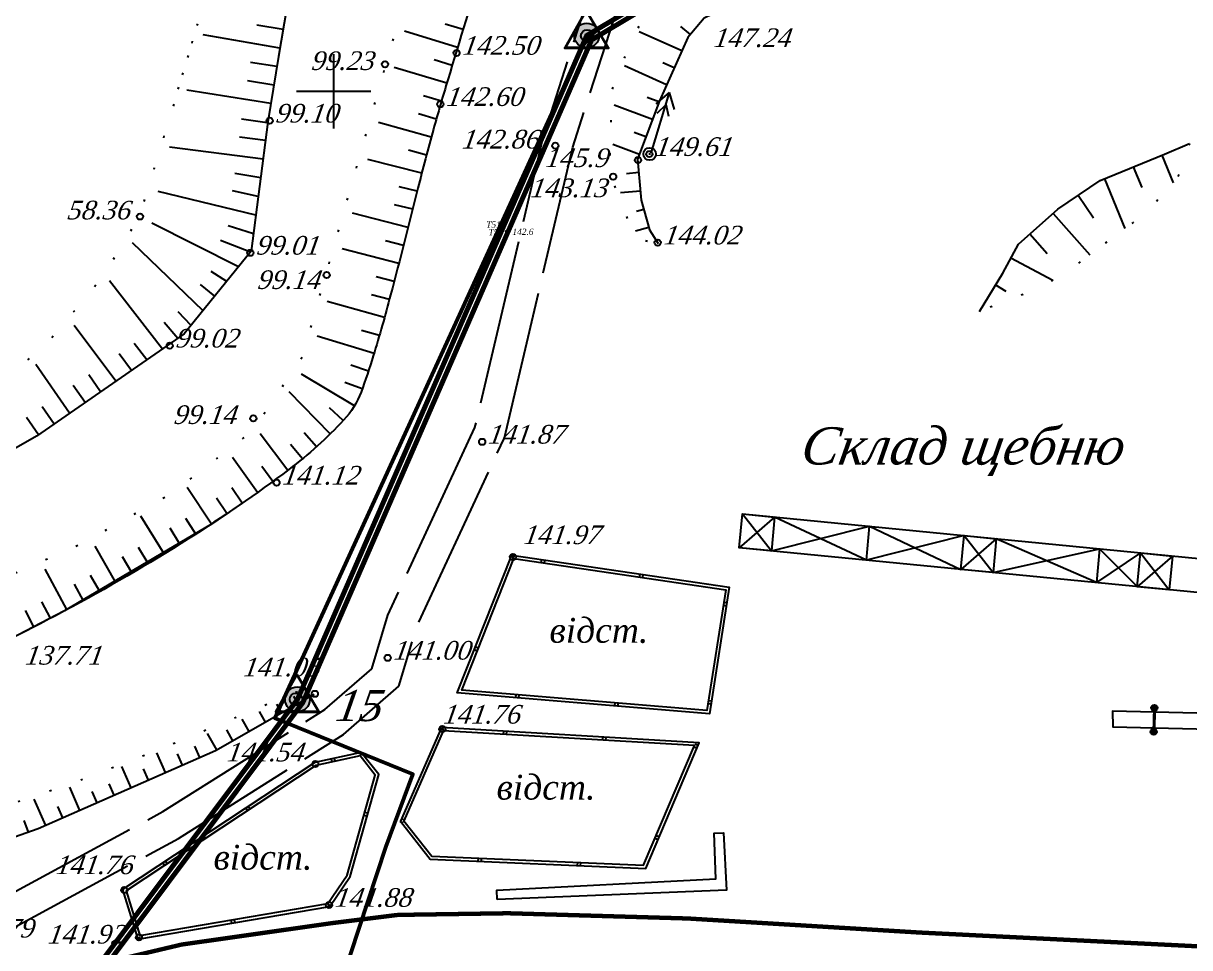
# Model space of a CAD drawing. Header units: millimetres. Extents: x 1400 to 7029, y -1119 to 1612.
# Drawn here: x 3235.7 to 3292, y 1251.5 to 1296.1 of the extents above; entities that cross this region are included whole.
import ezdxf
from ezdxf.enums import TextEntityAlignment as Align
from ezdxf.lldxf.tags import DXFTag

# ---------------------------------------------------------------- set-up
doc = ezdxf.new("R2010")
doc.units = ezdxf.units.MM
doc.set_wipeout_variables(frame=1)
for name, pattern in [('ADOT1', [1.6, 0.1, -1.5]), ('AHIDDEN5', [9, 8, -1]), ('KONTUR', [1.5, 0, -1.5])]:
    doc.linetypes.add(name, pattern=pattern)
for name, color, linetype in [('01_Горизонт_58', 7, 'Continuous'), ('01_Горизонт_72', 7, 'Continuous'), ('01_Горизонт_86', 7, 'Continuous'), ('01_Завод', 7, 'Continuous'), ('02_Горизонт_100', 7, 'Continuous'), ('02_Горизонт_112', 7, 'Continuous'), ('02_Горизонт_128', 7, 'Continuous'), ('0_Лицензия', 6, 'Continuous'), ('NOMERA', 7, 'Continuous'), ('авт_дор', 7, 'Continuous'), ('ВЫСОТЫ', 7, 'Continuous'), ('жел_дор', 7, 'Continuous'), ('кресты', 7, 'Continuous'), ('НАДЗЕМКА', 7, 'Continuous'), ('НОМЕРА', 7, 'Continuous'), ('ПИКЕТЫ', 7, 'Continuous'), ('РАСТИТ', 7, 'Continuous'), ('РЕЛЬЕФ', 7, 'Continuous'), ('СІТУАЦІЯ', 7, 'Continuous'), ('ТОЧКИ', 7, 'Continuous')]:
    doc.layers.add(name, color=color, linetype=linetype)
doc.styles.add('russ', font='timesi.ttf')
doc.styles.add('universw', font='timesi.ttf', dxfattribs={"oblique": 10})
tags = doc.linetypes.add('New Line1', pattern=[1.5, 1, -0.5]).pattern_tags.tags
tags[6:7] = [DXFTag(74, 4), DXFTag(75, 0), DXFTag(340, '0'), DXFTag(46, 1.0), DXFTag(50, 0.0), DXFTag(44, 0.0), DXFTag(45, 0.0)]
tags[4:5] = [DXFTag(74, 4), DXFTag(75, 0), DXFTag(340, '0'), DXFTag(46, 1.0), DXFTag(50, 0.0), DXFTag(44, 0.0), DXFTag(45, 0.0)]

# ---------------------------------------------------------------- blocks, each defined once
blk = doc.blocks.new('A$C29341465')
at = {"color": 0, "linetype": 'ByBlock', "lineweight": -2}
for p, q in [((0.5, 1.25), (0, 1.25)), ((1.24, 2), (1.24, 2.5)), ((1.24, 0.5), (1.24, 0)), ((2, 1.25), (2.5, 1.25))]:
    blk.add_line(p, q, dxfattribs=at)
blk.add_circle((1.24, 1.25), 0.75, dxfattribs=at)
blk = doc.blocks.new('point_s')
at = {"color": 0, "xscale": 0.2, "yscale": 0.2, "zscale": 0.2}
blk.add_blockref('A$C29341465', (-0.25, -0.25), dxfattribs=at)
at = {"layer": 'NOMERA', "color": 1, "style": 'russ'}
blk.add_attdef('NN', text='', height=1, dxfattribs=at).set_placement((-2.16, 0.35), align=Align.BOTTOM_CENTER)
at = {"layer": 'ВЫСОТЫ', "color": 1, "style": 'russ'}
blk.add_attdef('H_VER', (0.88, -0.52), '', height=1, dxfattribs=at)
at = {"layer": 'ВЫСОТЫ', "color": 0, "style": 'russ'}
blk.add_attdef('H_ZEM', (1.19, -1.98), '', height=1, dxfattribs=at)
at = {"layer": 'НОМЕРА', "color": 1, "linetype": 'Continuous', "style": 'russ'}
blk.add_attdef('NAZV', text='', height=1, dxfattribs=at).set_placement((-0.62, -0.07), align=Align.MIDDLE_RIGHT)
at = {"layer": 'ТОЧКИ', "style": 'russ'}
for tag, p in [('T_ST--T_OR', (-0.02, -4.67)), ('H_ST-I-Z', (-0.02, -7.21)), ('S-G_UG-V_UG-V', (0.02, -9.54))]:
    blk.add_attdef(tag, text='', height=1, dxfattribs=at).set_placement(p, align=Align.CENTER)
blk = doc.blocks.new('108')
at = {"color": 0, "linetype": 'Continuous', "lineweight": 0}
blk.add_wipeout([(0.506, -0.115), (0.515, -0.061), (0.519, -0.007), (0.517, 0.047), (0.509, 0.101), (0.496, 0.154), (0.477, 0.205), (0.453, 0.253), (0.424, 0.299), (0.39, 0.342), (0.352, 0.381), (0.31, 0.416), (0.265, 0.446), (0.217, 0.471), (0.166, 0.491), (0.114, 0.506), (0.06, 0.515), (0.006, 0.519), (-0.048, 0.517), (-0.102, 0.509), (-0.155, 0.496), (-0.206, 0.477), (-0.255, 0.453), (-0.301, 0.424), (-0.343, 0.39), (-0.382, 0.352), (-0.417, 0.31), (-0.447, 0.265), (-0.472, 0.217), (-0.493, 0.166), (-0.507, 0.114), (-0.517, 0.06), (-0.52, 0.006), (-0.518, -0.048), (-0.51, -0.102), (-0.497, -0.155), (-0.478, -0.206), (-0.454, -0.255), (-0.425, -0.301), (-0.391, -0.343), (-0.353, -0.382), (-0.311, -0.417), (-0.266, -0.447), (-0.218, -0.472), (-0.167, -0.493), (-0.115, -0.507), (-0.061, -0.517), (-0.007, -0.52), (0.047, -0.518), (0.101, -0.51), (0.154, -0.497), (0.205, -0.478), (0.253, -0.454), (0.299, -0.425), (0.342, -0.391), (0.381, -0.353), (0.416, -0.311), (0.446, -0.266), (0.471, -0.218), (0.492, -0.167)], dxfattribs=at)
at = {"linetype": 'Continuous'}
h = blk.add_hatch(color=0, dxfattribs=at)
edge = h.paths.add_edge_path()
edge.add_arc((0, 0), 0.0196, 0, 360)
at = {"color": 0, "linetype": 'Continuous'}
for radius in [0.5, 0.0196]:
    blk.add_circle((0, 0), radius, dxfattribs=at)
blk = doc.blocks.new('115_3')
at = {"color": 0, "linetype": 'Continuous'}
for p, q in [((0, 0), (5.1, 0)), ((3.223, 0.492), (4.098, 0)), ((3.223, -0.492), (4.098, 0)), ((3.907, 0.759), (5.1, 0)), ((3.907, -0.759), (5.1, 0))]:
    blk.add_line(p, q, dxfattribs=at)
blk = doc.blocks.new('372')
blk.add_circle((0, 0), 1)
blk = doc.blocks.new('368')
at = {"color": 0, "linetype": 'Continuous'}
blk.add_blockref('372', (0, 0), dxfattribs=at)
blk = doc.blocks.new('Licenzia')
at = {"linetype": 'New Line1', "lineweight": 25}
h = blk.add_hatch(color=6, dxfattribs=at)
h.dxf.hatch_style = 1
h.set_gradient(color1=(255, 0, 255), color2=(255, 0, 255), centered=1, tint=1, name='INVCYLINDER')
edge = h.paths.add_edge_path()
edge.add_arc((0, 0), 2, 0, 360)
at = {"color": 6, "linetype": 'Continuous', "lineweight": 40, "flags": 128}
blk.add_lwpolyline([(-0.08, 4.01), (-3.48, -1.99), (3.45, -1.99)], close=True, dxfattribs=at)
at = {"color": 10, "linetype": 'Continuous', "lineweight": 25}
blk.add_circle((0, 0), 2, dxfattribs=at)

msp = doc.modelspace()

# ---------------------------------------------------------------- hatches: boundary and pattern name
at = {"layer": '01_Завод', "linetype": 'Continuous'}
h = msp.add_hatch(color=250, dxfattribs=at)
h.dxf.hatch_style = 1
h.set_gradient(color1=(51, 51, 51), color2=(51, 51, 51), tint=1)
edge = h.paths.add_edge_path()
edge.add_arc((3290.2846, 1263.052), 0.15, 0, 360)
h = msp.add_hatch(color=250, dxfattribs=at)
h.dxf.hatch_style = 1
h.set_gradient(color1=(51, 51, 51), color2=(51, 51, 51), tint=1)
edge = h.paths.add_edge_path()
edge.add_arc((3290.2546, 1261.9), 0.15, 0, 360)

# ---------------------------------------------------------------- linework, layer by layer
at = {"color": 7, "linetype": 'Continuous', "lineweight": 50, "flags": 128}
msp.add_lwpolyline([(3321.6162, 1442.5531), (3352.5862, 1378.3688, -0.3890194), (3341.7619, 1342.4171), (3263.709, 1296.0172, 0.1581167), (3262.4872, 1294.6265), (3247.8038, 1262.5504), (3254.4803, 1259.8593), (3253.1696, 1256.3419), (3238.9968, 1213.3162)], format="xyb", dxfattribs=at)
at = {"layer": '01_Горизонт_58', "color": 0, "linetype": 'Continuous'}
for p, q in [((3248.0529, 1294.9144), (3244.3478, 1295.5465)), ((3248.2049, 1295.8049), (3246.9392, 1296.0208)), ((3247.9062, 1294.023), (3246.6383, 1294.2253)), ((3247.7638, 1293.1309), (3246.4936, 1293.3335)), ((3247.6215, 1292.2388), (3243.5544, 1292.8876)), ((3247.4403, 1291.3125), (3246.1918, 1291.4743)), ((3247.3625, 1290.4457), (3246.1061, 1290.6084)), ((3247.2458, 1289.5447), (3242.7243, 1290.1304)), ((3247.1291, 1288.6437), (3245.8797, 1288.8606)), ((3246.8956, 1286.8417), (3242.1754, 1287.9835)), ((3247.0123, 1287.7427), (3245.7707, 1288.0191)), ((3246.057, 1284.3479), (3241.8636, 1286.4522)), ((3246.7789, 1285.9407), (3245.5529, 1286.3383)), ((3244.3424, 1282.2293), (3240.9432, 1285.516)), ((3246.6286, 1285.0542), (3245.1916, 1285.6303)), ((3242.379, 1280.3789), (3239.824, 1283.6706)), ((3245.4855, 1283.6417), (3244.7291, 1284.1302)), ((3244.9139, 1282.9355), (3244.218, 1283.4987)), ((3243.7709, 1281.5231), (3243.145, 1282.1728)), ((3240.1373, 1278.8286), (3238.1194, 1281.5162)), ((3243.1262, 1280.8957), (3242.4712, 1281.6594)), ((3241.6317, 1279.8622), (3241.0138, 1280.6515)), ((3240.8845, 1279.3454), (3240.2877, 1280.1494)), ((3237.8956, 1277.2784), (3236.2649, 1279.6363)), ((3238.6428, 1277.7951), (3238.0736, 1278.6182)), ((3239.39, 1278.3119), (3238.8208, 1279.135)), ((3237.1483, 1276.7616), (3236.5791, 1277.5847)), ((3236.4011, 1276.2448), (3235.821, 1277.0836))]:
    msp.add_line(p, q, dxfattribs=at)
at = {"layer": '01_Горизонт_58', "linetype": 'ADOT1', "flags": 128}
msp.add_lwpolyline([(3265.4218, 1371.2424), (3263.9317, 1366.5134), (3261.5166, 1356.4688), (3260.4815, 1350.304), (3260.0035, 1345.232), (3259.6585, 1341.8263), (3258.5803, 1337.8171), (3255.6974, 1330.804), (3251.9712, 1319.7678), (3247.1993, 1305.9439), (3245.6713, 1301.4228), (3243.1961, 1293.1523), (3242.9248, 1292.1991)], dxfattribs=at)
at = {"layer": '01_Горизонт_58', "color": 0, "linetype": 'Continuous', "flags": 128}
for points in [[(3266.8388, 1370.8746), (3265.6265, 1366.1387), (3264.094, 1360.8862), (3262.7318, 1354.9574), (3261.7685, 1348.3918), (3261.4182, 1342.7016), (3261.243, 1339.7251), (3259.9224, 1335.541), (3257.8206, 1330.8138), (3256.507, 1325.9552), (3253.8803, 1319.0587), (3252.5229, 1313.8938), (3249.1982, 1301.6271), (3247.9827, 1294.503), (3247.4792, 1291.3467)], [(3247.4792, 1291.3467), (3246.6708, 1285.1064), (3243.4372, 1281.1107), (3236.2963, 1276.1724), (3230.8171, 1273.0298), (3220.4626, 1268.2997), (3216.0356, 1266.9898), (3213.4857, 1266.7774), (3210.5462, 1267.4147), (3207.447, 1268.9386), (3204.7554, 1269.7528), (3203.3388, 1269.8236), (3200.7889, 1269.5758), (3198.6639, 1268.6199), (3196.8577, 1267.5225), (3195.2212, 1266.2011)]]:
    msp.add_lwpolyline(points, dxfattribs=at)
at = {"layer": '01_Горизонт_58', "color": 0, "linetype": 'ADOT1', "flags": 128}
msp.add_lwpolyline([(3242.9248, 1292.1991), (3241.2576, 1286.755), (3239.4217, 1283.7684), (3236.7264, 1280.5464), (3235.0036, 1279.1576), (3227.5785, 1273.8681), (3220.1873, 1271.2849), (3214.4967, 1270.159), (3210.43, 1271.0351), (3204.5752, 1271.736), (3202.773, 1272.1219), (3199.2343, 1271.3481), (3195.668, 1269.386)], dxfattribs=at)
at = {"layer": '01_Горизонт_58', "color": 7, "linetype": 'Continuous'}
for centre in [(3247.5569, 1291.4053), (3241.3003, 1286.7795), (3246.6284, 1285.0275), (3242.7369, 1280.5406)]:
    msp.add_circle(centre, 0.15, dxfattribs=at)
at = {"layer": '01_Горизонт_72', "color": 0, "linetype": 'Continuous'}
for p, q in [((3248.0529, 1294.9144), (3244.3478, 1295.5465)), ((3248.2049, 1295.8049), (3246.9392, 1296.0208)), ((3247.9062, 1294.023), (3246.6383, 1294.2253)), ((3247.7638, 1293.1309), (3246.4936, 1293.3335)), ((3247.6215, 1292.2388), (3243.5544, 1292.8876)), ((3247.4403, 1291.3125), (3246.1918, 1291.4743)), ((3247.3625, 1290.4457), (3246.1061, 1290.6084)), ((3247.2458, 1289.5447), (3242.7243, 1290.1304)), ((3247.1291, 1288.6437), (3245.8797, 1288.8606)), ((3246.8956, 1286.8417), (3242.1754, 1287.9835)), ((3247.0123, 1287.7427), (3245.7707, 1288.0191)), ((3246.057, 1284.3479), (3241.8636, 1286.4522)), ((3246.7789, 1285.9407), (3245.5529, 1286.3383)), ((3244.3424, 1282.2293), (3240.9432, 1285.516)), ((3246.6286, 1285.0542), (3245.1916, 1285.6303)), ((3242.379, 1280.3789), (3239.824, 1283.6706)), ((3245.4855, 1283.6417), (3244.7291, 1284.1302)), ((3244.9139, 1282.9355), (3244.218, 1283.4987)), ((3243.7709, 1281.5231), (3243.145, 1282.1728)), ((3240.1373, 1278.8286), (3238.1194, 1281.5162)), ((3243.1262, 1280.8957), (3242.4712, 1281.6594)), ((3241.6317, 1279.8622), (3241.0138, 1280.6515)), ((3240.8845, 1279.3454), (3240.2877, 1280.1494)), ((3237.8956, 1277.2784), (3236.2649, 1279.6363)), ((3238.6428, 1277.7951), (3238.0736, 1278.6182)), ((3239.39, 1278.3119), (3238.8208, 1279.135)), ((3237.1483, 1276.7616), (3236.5791, 1277.5847)), ((3236.4011, 1276.2448), (3235.821, 1277.0836))]:
    msp.add_line(p, q, dxfattribs=at)
at = {"layer": '01_Горизонт_72', "linetype": 'ADOT1', "flags": 128}
msp.add_lwpolyline([(3274.7755, 1394.0224), (3273.8826, 1390.4186), (3271.9284, 1385.7877), (3269.9691, 1382.1459), (3267.8559, 1378.1798), (3265.5702, 1371.7132), (3263.9317, 1366.5134), (3261.5166, 1356.4688), (3260.4815, 1350.304), (3260.0035, 1345.232), (3259.6585, 1341.8263), (3258.5803, 1337.8171), (3255.6974, 1330.804), (3251.9712, 1319.7678), (3247.1993, 1305.9439), (3245.6713, 1301.4228), (3243.1961, 1293.1523), (3242.9248, 1292.1991)], dxfattribs=at)
at = {"layer": '01_Горизонт_72', "color": 0, "linetype": 'Continuous', "flags": 128}
for points in [[(3277.1865, 1392.8217), (3275.2599, 1388.1383), (3273.8587, 1385.2932), (3272.0196, 1382.9733), (3269.3048, 1377.6333), (3267.2468, 1372.4683), (3265.6265, 1366.1387), (3264.094, 1360.8862), (3262.7318, 1354.9574), (3261.7685, 1348.3918), (3261.4182, 1342.7016), (3261.243, 1339.7251), (3259.9224, 1335.541), (3257.8206, 1330.8138), (3256.507, 1325.9552), (3253.8803, 1319.0587), (3252.5229, 1313.8938), (3249.1982, 1301.6271), (3247.9827, 1294.503), (3247.4792, 1291.3467)], [(3247.4792, 1291.3467), (3246.6708, 1285.1064), (3243.4372, 1281.1107), (3236.2963, 1276.1724), (3230.8171, 1273.0298), (3220.4626, 1268.2997), (3216.0356, 1266.9898), (3213.4857, 1266.7774), (3210.5462, 1267.4147), (3207.447, 1268.9386), (3204.7554, 1269.7528), (3203.3388, 1269.8236), (3200.7889, 1269.5758), (3198.6639, 1268.6199), (3196.8577, 1267.5225)]]:
    msp.add_lwpolyline(points, dxfattribs=at)
at = {"layer": '01_Горизонт_72', "color": 0, "linetype": 'ADOT1', "flags": 128}
msp.add_lwpolyline([(3242.9248, 1292.1991), (3241.2576, 1286.755), (3239.4217, 1283.7684), (3236.7264, 1280.5464), (3235.0036, 1279.1576), (3227.5785, 1273.8681), (3220.1873, 1271.2849), (3214.4967, 1270.159), (3210.43, 1271.0351), (3204.5752, 1271.736), (3202.773, 1272.1219), (3199.2343, 1271.3481), (3195.668, 1269.386)], dxfattribs=at)
at = {"layer": '01_Горизонт_72', "color": 7, "linetype": 'Continuous'}
for centre in [(3247.5569, 1291.4053), (3241.3003, 1286.7795), (3246.6284, 1285.0275), (3242.7369, 1280.5406)]:
    msp.add_circle(centre, 0.15, dxfattribs=at)
at = {"layer": '01_Горизонт_86', "color": 0, "linetype": 'Continuous'}
for p, q in [((3248.0529, 1294.9144), (3244.3478, 1295.5465)), ((3248.2049, 1295.8049), (3246.9392, 1296.0208)), ((3247.9062, 1294.023), (3246.6383, 1294.2253)), ((3247.7638, 1293.1309), (3246.4936, 1293.3335)), ((3247.6215, 1292.2388), (3243.5544, 1292.8876)), ((3247.4403, 1291.3125), (3246.1918, 1291.4743)), ((3247.3625, 1290.4457), (3246.1061, 1290.6084)), ((3247.2458, 1289.5447), (3242.7243, 1290.1304)), ((3247.1291, 1288.6437), (3245.8797, 1288.8606)), ((3246.8956, 1286.8417), (3242.1754, 1287.9835)), ((3247.0123, 1287.7427), (3245.7707, 1288.0191)), ((3246.057, 1284.3479), (3241.8636, 1286.4522)), ((3246.7789, 1285.9407), (3245.5529, 1286.3383)), ((3244.3424, 1282.2293), (3240.9432, 1285.516)), ((3246.6286, 1285.0542), (3245.1916, 1285.6303)), ((3242.379, 1280.3789), (3239.824, 1283.6706)), ((3245.4855, 1283.6417), (3244.7291, 1284.1302)), ((3244.9139, 1282.9355), (3244.218, 1283.4987)), ((3243.7709, 1281.5231), (3243.145, 1282.1728)), ((3240.1373, 1278.8286), (3238.1194, 1281.5162)), ((3243.1262, 1280.8957), (3242.4712, 1281.6594)), ((3241.6317, 1279.8622), (3241.0138, 1280.6515)), ((3240.8845, 1279.3454), (3240.2877, 1280.1494)), ((3237.8956, 1277.2784), (3236.2649, 1279.6363)), ((3238.6428, 1277.7951), (3238.0736, 1278.6182)), ((3239.39, 1278.3119), (3238.8208, 1279.135)), ((3237.1483, 1276.7616), (3236.5791, 1277.5847)), ((3236.4011, 1276.2448), (3235.821, 1277.0836))]:
    msp.add_line(p, q, dxfattribs=at)
at = {"layer": '01_Горизонт_86', "linetype": 'ADOT1', "flags": 128}
msp.add_lwpolyline([(3274.7755, 1394.0224), (3273.8826, 1390.4186), (3271.9284, 1385.7877), (3269.9691, 1382.1459), (3267.8559, 1378.1798), (3265.5702, 1371.7132), (3263.9317, 1366.5134), (3261.5166, 1356.4688), (3260.4815, 1350.304), (3260.0035, 1345.232), (3259.6585, 1341.8263), (3258.5803, 1337.8171), (3255.6974, 1330.804), (3251.9712, 1319.7678), (3247.1993, 1305.9439), (3245.6713, 1301.4228), (3243.1961, 1293.1523), (3242.9248, 1292.1991)], dxfattribs=at)
at = {"layer": '01_Горизонт_86', "color": 0, "linetype": 'Continuous', "flags": 128}
for points in [[(3277.1865, 1392.8217), (3275.2599, 1388.1383), (3273.8587, 1385.2932), (3272.0196, 1382.9733), (3269.3048, 1377.6333), (3267.2468, 1372.4683), (3265.6265, 1366.1387), (3264.094, 1360.8862), (3262.7318, 1354.9574), (3261.7685, 1348.3918), (3261.4182, 1342.7016), (3261.243, 1339.7251), (3259.9224, 1335.541), (3257.8206, 1330.8138), (3256.507, 1325.9552), (3253.8803, 1319.0587), (3252.5229, 1313.8938), (3249.1982, 1301.6271), (3247.9827, 1294.503), (3247.4792, 1291.3467)], [(3247.4792, 1291.3467), (3246.6708, 1285.1064), (3243.4372, 1281.1107), (3236.2963, 1276.1724), (3230.8171, 1273.0298), (3220.4626, 1268.2997), (3216.0356, 1266.9898), (3213.4857, 1266.7774), (3210.5462, 1267.4147), (3207.447, 1268.9386), (3204.7554, 1269.7528), (3203.3388, 1269.8236), (3200.7889, 1269.5758), (3198.6639, 1268.6199), (3196.8577, 1267.5225)]]:
    msp.add_lwpolyline(points, dxfattribs=at)
at = {"layer": '01_Горизонт_86', "color": 0, "linetype": 'ADOT1', "flags": 128}
msp.add_lwpolyline([(3242.9248, 1292.1991), (3241.2576, 1286.755), (3239.4217, 1283.7684), (3236.7264, 1280.5464), (3235.0036, 1279.1576), (3227.5785, 1273.8681), (3220.1873, 1271.2849), (3214.4967, 1270.159), (3210.43, 1271.0351), (3204.5752, 1271.736), (3202.773, 1272.1219), (3199.2343, 1271.3481), (3195.668, 1269.386)], dxfattribs=at)
at = {"layer": '01_Горизонт_86', "color": 7, "linetype": 'Continuous'}
for centre in [(3247.5569, 1291.4053), (3241.3003, 1286.7795), (3246.6284, 1285.0275), (3242.7369, 1280.5406)]:
    msp.add_circle(centre, 0.15, dxfattribs=at)
at = {"layer": '01_Завод', "color": 250, "linetype": 'Continuous'}
for p, q in [((3290.6501, 1289.7458), (3291.1997, 1288.4065)), ((3289.2624, 1289.1763), (3289.6719, 1288.1785)), ((3287.8747, 1288.6068), (3288.8629, 1286.1989)), ((3286.6104, 1287.8071), (3287.3495, 1286.7147)), ((3285.393, 1286.9344), (3287.1633, 1284.9333)), ((3284.2695, 1285.9405), (3285.1128, 1284.9874)), ((3283.3582, 1284.7791), (3285.3787, 1283.7008)), ((3282.6185, 1283.4749), (3283.1074, 1283.1764)), ((3281.8369, 1282.1946), (3281.8369, 1282.1946))]:
    msp.add_line(p, q, dxfattribs=at)
at = {"layer": '01_Завод', "color": 250, "linetype": 'Continuous', "lineweight": 25, "flags": 128}
msp.add_lwpolyline([(3281.8369, 1282.1946), (3282.965, 1284.0424), (3283.7171, 1285.4518), (3285.6287, 1287.143), (3287.6657, 1288.521), (3290.7794, 1289.7988), (3291.9841, 1290.3148)], dxfattribs=at)
at = {"layer": '01_Завод', "color": 250, "linetype": 'KONTUR', "flags": 128}
msp.add_lwpolyline([(3291.9841, 1290.3148), (3291.394, 1288.6194), (3289.8697, 1286.9485), (3287.3618, 1285.0811), (3285.7493, 1283.8804), (3284.018, 1283.0417), (3281.8369, 1282.1946)], dxfattribs=at)
at = {"layer": '01_Завод', "color": 250, "linetype": 'Continuous', "flags": 128}
for points in [[(3293.1844, 1268.5463), (3270.2355, 1270.7867), (3270.3885, 1272.4219), (3293.2461, 1270.1834)], [(3270.2355, 1270.7867), (3270.3885, 1272.4219), (3271.9411, 1272.2698), (3271.7884, 1270.6375), (3270.2355, 1270.7867)], [(3270.3885, 1272.4219), (3271.7884, 1270.6375)], [(3271.9411, 1272.2698), (3270.2355, 1270.7867)], [(3281.0971, 1271.3732), (3276.3761, 1270.1872), (3271.9411, 1272.2698)], [(3271.7884, 1270.6375), (3276.5289, 1271.8205)], [(3276.3761, 1270.1872), (3276.5289, 1271.8205)], [(3276.5289, 1271.8205), (3280.9441, 1269.7379)], [(3280.9441, 1269.7379), (3281.0971, 1271.3732), (3282.6496, 1271.2211), (3282.4969, 1269.5888), (3280.9441, 1269.7379)], [(3281.0971, 1271.3732), (3282.4969, 1269.5888)], [(3282.6496, 1271.2211), (3280.9441, 1269.7379)], [(3282.4962, 1269.5897), (3287.6346, 1270.7329), (3289.4541, 1268.9104)], [(3289.6066, 1270.5398), (3287.4821, 1269.103), (3282.6496, 1271.2211)], [(3287.6346, 1270.7329), (3287.4821, 1269.103)], [(3289.4536, 1268.9046), (3289.6066, 1270.5398), (3291.1592, 1270.3878), (3291.0064, 1268.7554), (3289.4536, 1268.9046)], [(3291.1592, 1270.3878), (3289.4536, 1268.9046)], [(3289.6066, 1270.5398), (3291.0064, 1268.7554)], [(3293.1844, 1268.5463), (3293.0131, 1262.7841), (3288.2598, 1262.8963), (3288.2816, 1262.133), (3292.9725, 1262.0211), (3292.8017, 1258.8046)], [(3290.2546, 1263.0528), (3290.2247, 1261.9008)], [(3290.2846, 1263.052), (3290.2546, 1261.9)], [(3290.3146, 1263.0512), (3290.2846, 1261.8992)], [(3258.5402, 1253.7932), (3258.5246, 1254.2467), (3269.103, 1254.7941), (3269.0248, 1256.9992), (3269.4786, 1257.0148), (3269.6194, 1254.2467), (3258.5402, 1253.7932)]]:
    msp.add_lwpolyline(points, dxfattribs=at)
at = {"layer": '01_Завод', "color": 250, "const_width": 0.21, "flags": 128}
msp.add_lwpolyline([(3253.7446, 1253.0564), (3259.0713, 1253.1365), (3264.011, 1252.9926), (3267.7594, 1252.8834), (3278.9758, 1252.2035), (3290.8566, 1251.6157), (3292.4157, 1251.5386)], dxfattribs=at)
at = {"layer": '01_Завод', "color": 250, "linetype": 'Continuous'}
for centre in [(3290.2846, 1263.052), (3290.2546, 1261.9)]:
    msp.add_circle(centre, 0.15, dxfattribs=at)
at = {"layer": '02_Горизонт_100', "color": 0, "linetype": 'Continuous'}
for p, q in [((3256.8975, 1295.8047), (3256.0369, 1296.0681)), ((3256.6344, 1294.943), (3254.0721, 1295.7233)), ((3256.1119, 1293.2184), (3253.5737, 1293.9805)), ((3256.3725, 1294.0809), (3255.5112, 1294.3419)), ((3255.8561, 1292.3544), (3254.9921, 1292.6065)), ((3255.6071, 1291.4885), (3254.7412, 1291.7339)), ((3255.3649, 1290.6207), (3252.813, 1291.321)), ((3255.1304, 1289.7507), (3254.2604, 1289.9811)), ((3254.9037, 1288.8787), (3252.3041, 1289.5421)), ((3254.6847, 1288.0047), (3253.8111, 1288.2211)), ((3254.4668, 1287.1304), (3253.5938, 1287.3492)), ((3254.2466, 1286.2568), (3251.5593, 1286.9381)), ((3254.0239, 1285.3837), (3253.1521, 1285.6073)), ((3253.7989, 1284.5112), (3251.0679, 1285.2197)), ((3253.5714, 1283.6394), (3252.7009, 1283.8678)), ((3253.1036, 1281.8992), (3250.3392, 1282.6716)), ((3253.3414, 1282.7683), (3252.472, 1283.0009)), ((3252.5997, 1280.1691), (3249.861, 1280.9996)), ((3252.8564, 1281.0328), (3251.9923, 1281.2845)), ((3251.6534, 1277.6429), (3249.0901, 1279.1723)), ((3252.3273, 1279.3103), (3251.4736, 1279.5952)), ((3252.0292, 1278.46), (3251.1845, 1278.7706)), ((3250.481, 1276.2816), (3248.4952, 1278.31)), ((3251.1107, 1276.9259), (3250.4533, 1277.5406)), ((3249.8234, 1275.6657), (3249.2228, 1276.336)), ((3248.43, 1274.524), (3247.104, 1276.2874)), ((3249.1393, 1275.0795), (3248.5689, 1275.7757)), ((3246.9761, 1273.4594), (3245.7726, 1275.1476)), ((3247.7065, 1273.987), (3247.1748, 1274.7132)), ((3244.7457, 1271.9327), (3243.5827, 1273.7034)), ((3246.2392, 1272.941), (3245.7261, 1273.6805)), ((3245.4956, 1272.4321), (3244.992, 1273.178)), ((3242.4606, 1270.4892), (3241.3444, 1272.3168)), ((3243.9895, 1271.4429), (3243.505, 1272.2013)), ((3243.2273, 1270.9623), (3242.7512, 1271.726)), ((3240.1344, 1269.1125), (3239.1269, 1270.8703)), ((3241.6895, 1270.0231), (3241.2275, 1270.7955)), ((3240.9141, 1269.5642), (3240.4593, 1270.3409)), ((3237.771, 1267.8011), (3236.7233, 1269.7525)), ((3238.5628, 1268.2309), (3238.1298, 1269.0199)), ((3239.3507, 1268.6681), (3238.9104, 1269.453)), ((3236.9752, 1267.3784), (3236.5565, 1268.1751)), ((3236.1761, 1266.9622), (3235.7618, 1267.7612))]:
    msp.add_line(p, q, dxfattribs=at)
at = {"layer": '02_Горизонт_100', "color": 3, "linetype": 'Continuous'}
for p, q in [((3250.6513, 1291.0275), (3250.6513, 1294.6275)), ((3248.8513, 1292.8275), (3252.4513, 1292.8275))]:
    msp.add_line(p, q, dxfattribs=at)
at = {"layer": '02_Горизонт_100', "color": 0, "linetype": 'Continuous', "flags": 128}
msp.add_lwpolyline([(3214.8074, 1257.4225, -0.00001), (3212.7139, 1256.7333, -0.0000226), (3211.7925, 1256.43, -0.0000069), (3208.3368, 1255.2929, 0.0000317), (3207.584, 1255.0451, 0.0097393), (3206.5459, 1254.6808, 0.0037419), (3203.8706, 1253.6602, 0.0106663), (3201.5735, 1252.7072, -0.0075232), (3198.3253, 1251.3356, -0.0076466)], format="xyb", dxfattribs=at)
msp.add_lwpolyline([(3246.2392, 1272.941), (3244.7457, 1271.9327), (3237.6482, 1267.7353), (3230.9379, 1264.2547), (3228.148, 1262.8728), (3223.2058, 1260.6834), (3214.8074, 1257.4225), (3211.7925, 1256.43), (3207.584, 1255.0451), (3203.8706, 1253.6602), (3198.3253, 1251.3356), (3194.711, 1250.0002), (3190.2888, 1249.1036), (3184.991, 1247.5703), (3178.307, 1245.2951), (3165.2099, 1240.6866), (3159.037, 1238.7893), (3155.8715, 1237.6825), (3149.1447, 1234.9155), (3147.4684, 1234.5289), (3145.5317, 1234.3515)], dxfattribs=at)
at = {"layer": '02_Горизонт_100', "color": 7, "linetype": 'Continuous'}
for centre in [(3256.5853, 1294.6788), (3253.1329, 1294.1338), (3255.8048, 1292.2075), (3250.3111, 1283.9562), (3246.7686, 1277.0312), (3247.8921, 1273.9241)]:
    msp.add_circle(centre, 0.15, dxfattribs=at)
at = {"layer": '02_Горизонт_112', "color": 0, "linetype": 'Continuous'}
for p, q in [((3256.8975, 1295.8047), (3256.0369, 1296.0681)), ((3256.6344, 1294.943), (3254.0721, 1295.7233)), ((3256.1119, 1293.2184), (3253.5737, 1293.9805)), ((3256.3725, 1294.0809), (3255.5112, 1294.3419)), ((3255.8561, 1292.3544), (3254.9921, 1292.6065)), ((3255.6071, 1291.4885), (3254.7412, 1291.7339)), ((3255.3649, 1290.6207), (3252.813, 1291.321)), ((3255.1304, 1289.7507), (3254.2604, 1289.9811)), ((3254.9037, 1288.8787), (3252.3041, 1289.5421)), ((3254.6847, 1288.0047), (3253.8111, 1288.2211)), ((3254.4668, 1287.1304), (3253.5938, 1287.3492)), ((3254.2466, 1286.2568), (3251.5593, 1286.9381)), ((3254.0239, 1285.3837), (3253.1521, 1285.6073)), ((3253.7989, 1284.5112), (3251.0679, 1285.2197)), ((3253.5714, 1283.6394), (3252.7009, 1283.8678)), ((3253.1036, 1281.8992), (3250.3392, 1282.6716)), ((3253.3414, 1282.7683), (3252.472, 1283.0009)), ((3252.5997, 1280.1691), (3249.861, 1280.9996)), ((3252.8564, 1281.0328), (3251.9923, 1281.2845)), ((3251.6534, 1277.6429), (3249.0901, 1279.1723)), ((3252.3273, 1279.3103), (3251.4736, 1279.5952)), ((3252.0292, 1278.46), (3251.1845, 1278.7706)), ((3250.481, 1276.2816), (3248.4952, 1278.31)), ((3251.1107, 1276.9259), (3250.4533, 1277.5406)), ((3249.8234, 1275.6657), (3249.2228, 1276.336)), ((3248.43, 1274.524), (3247.104, 1276.2874)), ((3249.1393, 1275.0795), (3248.5689, 1275.7757)), ((3246.9761, 1273.4594), (3245.7726, 1275.1476)), ((3247.7065, 1273.987), (3247.1748, 1274.7132)), ((3244.7457, 1271.9327), (3243.5827, 1273.7034)), ((3246.2392, 1272.941), (3245.7261, 1273.6805)), ((3245.4956, 1272.4321), (3244.992, 1273.178)), ((3242.4606, 1270.4892), (3241.3444, 1272.3168)), ((3243.9895, 1271.4429), (3243.505, 1272.2013)), ((3243.2273, 1270.9623), (3242.7512, 1271.726)), ((3240.1344, 1269.1125), (3239.1269, 1270.8703)), ((3241.6895, 1270.0231), (3241.2275, 1270.7955)), ((3240.9141, 1269.5642), (3240.4593, 1270.3409)), ((3237.771, 1267.8011), (3236.7233, 1269.7525)), ((3238.5628, 1268.2309), (3238.1298, 1269.0199)), ((3239.3507, 1268.6681), (3238.9104, 1269.453)), ((3236.9752, 1267.3784), (3236.5565, 1268.1751)), ((3236.1761, 1266.9622), (3235.7618, 1267.7612))]:
    msp.add_line(p, q, dxfattribs=at)
at = {"layer": '02_Горизонт_112', "color": 0, "linetype": 'Continuous', "flags": 128}
msp.add_lwpolyline([(3214.8074, 1257.4225, -0.00001), (3212.7139, 1256.7333, -0.0000226), (3211.7925, 1256.43, -0.0000069), (3208.3368, 1255.2929, 0.0000317), (3207.584, 1255.0451, 0.0097393), (3206.5459, 1254.6808, 0.0037419), (3203.8706, 1253.6602, 0.0106663), (3201.5735, 1252.7072, -0.0075232), (3198.3253, 1251.3356, -0.0076466)], format="xyb", dxfattribs=at)
at = {"layer": '02_Горизонт_112', "color": 7, "linetype": 'Continuous'}
for centre in [(3256.5853, 1294.6788), (3253.1329, 1294.1338), (3255.8048, 1292.2075), (3250.3111, 1283.9562), (3246.7686, 1277.0312), (3247.8921, 1273.9241)]:
    msp.add_circle(centre, 0.15, dxfattribs=at)
at = {"layer": '02_Горизонт_128', "color": 0, "linetype": 'Continuous'}
for p, q in [((3248.929, 1263.2516), (3248.7306, 1263.6012)), ((3247.3588, 1262.3608), (3247.0673, 1262.8745)), ((3248.1439, 1262.8062), (3247.899, 1263.2378)), ((3246.5737, 1261.9154), (3246.2357, 1262.5112)), ((3245.0035, 1261.0246), (3244.5539, 1261.8171)), ((3245.7886, 1261.47), (3245.4925, 1261.9919)), ((3244.1811, 1260.6536), (3243.939, 1261.2026)), ((3242.5292, 1259.9253), (3242.1088, 1260.8788)), ((3243.3551, 1260.2895), (3243.1131, 1260.8385)), ((3240.8774, 1259.197), (3240.4266, 1260.2194)), ((3241.7033, 1259.5611), (3241.4613, 1260.1101)), ((3238.3997, 1258.1045), (3237.9034, 1259.2302)), ((3239.2256, 1258.4687), (3238.9836, 1259.0177)), ((3240.0515, 1258.8328), (3239.8095, 1259.3818)), ((3236.7479, 1257.3762), (3236.1904, 1258.6405)), ((3237.5738, 1257.7403), (3237.3317, 1258.2894)), ((3235.9076, 1257.0485), (3235.7086, 1257.6145))]:
    msp.add_line(p, q, dxfattribs=at)
at = {"layer": '02_Горизонт_128', "color": 32, "linetype": 'ADOT1', "flags": 128}
msp.add_lwpolyline([(3024.5841, 1211.7703), (3024.5841, 1211.7703), (3027.508, 1213.3467), (3030.3392, 1213.6249), (3035.4444, 1212.9294), (3041.6636, 1212.2803), (3046.7689, 1212.0949), (3051.967, 1211.5385), (3056.6724, 1211.6312), (3061.9169, 1211.9093), (3063.7734, 1212.373), (3066.2332, 1212.5121), (3069.8533, 1211.7239), (3072.9165, 1210.6112), (3076.8259, 1209.8219), (3080.2603, 1209.2192), (3085.4585, 1208.9874), (3089.7938, 1209.3106), (3092.9034, 1210.0061), (3097.2661, 1210.1916), (3103.8566, 1209.6816), (3108.838, 1209.1789), (3111.9063, 1208.814), (3113.9518, 1208.5586), (3119.2681, 1209.2264), (3124.1725, 1210.0429), (3127.2669, 1210.0429), (3130.0693, 1209.8679), (3133.4557, 1209.7513), (3136.9588, 1210.6845), (3141.0457, 1212.6675), (3143.3227, 1214.0673), (3148.3146, 1217.1585), (3151.5258, 1218.7916), (3154.737, 1220.3663), (3159.1743, 1221.6495), (3162.7941, 1222.6993), (3165.8885, 1223.6325), (3168.5159, 1224.6823), (3172.4725, 1227.2809), (3178.5384, 1231.1031), (3182.1779, 1232.9676), (3184.231, 1233.8066), (3188.1698, 1233.3121), (3191.9837, 1235.1482), (3197.9663, 1238.8323), (3199.5286, 1240.2094), (3203.5263, 1242.3668), (3207.9015, 1245.1852), (3209.1881, 1247.2967), (3210.2909, 1249.4542), (3212.1289, 1249.7755), (3214.5643, 1249.9132), (3217.0457, 1251.4739), (3224.0096, 1254.3543), (3230.5464, 1256.9222), (3237.8176, 1259.3435), (3242.3714, 1261.1044), (3248.8654, 1263.832), (3249.7127, 1263.6577)], dxfattribs=at)
at = {"layer": '02_Горизонт_128', "color": 250, "linetype": 'ADOT1', "flags": 128}
msp.add_lwpolyline([(3024.5841, 1211.7703), (3024.5841, 1211.7703), (3027.508, 1213.3467), (3030.3392, 1213.6249), (3035.4444, 1212.9294), (3041.6636, 1212.2803), (3046.7689, 1212.0949), (3051.967, 1211.5385), (3056.6724, 1211.6312), (3061.9169, 1211.9093), (3063.7734, 1212.373), (3066.2332, 1212.5121), (3069.8533, 1211.7239), (3072.9165, 1210.6112), (3076.8259, 1209.8219), (3080.2603, 1209.2192), (3085.4585, 1208.9874), (3089.7938, 1209.3106), (3092.9034, 1210.0061), (3097.2661, 1210.1916), (3103.8566, 1209.6816), (3108.838, 1209.1789), (3111.9063, 1208.814), (3113.9518, 1208.5586), (3119.2681, 1209.2264), (3124.1725, 1210.0429), (3127.2669, 1210.0429), (3130.0693, 1209.8679), (3133.4557, 1209.7513), (3136.9588, 1210.6845), (3141.0457, 1212.6675), (3143.3227, 1214.0673), (3148.3146, 1217.1585), (3151.5258, 1218.7916), (3154.737, 1220.3663), (3159.1743, 1221.6495), (3162.7941, 1222.6993), (3165.8885, 1223.6325), (3168.5159, 1224.6823), (3172.4725, 1227.2809), (3178.5384, 1231.1031), (3182.1779, 1232.9676), (3184.231, 1233.8066), (3188.1698, 1233.3121), (3191.9837, 1235.1482), (3197.9663, 1238.8323), (3199.5286, 1240.2094), (3203.5263, 1242.3668), (3207.9015, 1245.1852), (3209.1881, 1247.2967), (3210.2909, 1249.4542), (3212.1289, 1249.7755), (3214.5643, 1249.9132), (3217.0457, 1251.4739), (3224.0096, 1254.3543), (3230.5464, 1256.9222), (3237.8176, 1259.3435), (3242.3714, 1261.1044), (3248.8654, 1263.832), (3249.7127, 1263.6577)], dxfattribs=at)
at = {"layer": '02_Горизонт_128', "color": 0, "linetype": 'Continuous', "flags": 128}
msp.add_lwpolyline([(3249.714, 1263.697), (3244.9374, 1260.9871), (3236.3867, 1257.2169), (3229.0154, 1254.6249), (3221.644, 1251.974), (3217.693, 1250.03), (3215.0983, 1248.4983), (3211.796, 1248.1449), (3210.5576, 1247.0845), (3209.0782, 1244.712), (3206.0117, 1242.12), (3202.5915, 1240.4116), (3200.2916, 1239.2335), (3195.2642, 1235.7361)], dxfattribs=at)
at = {"layer": '02_Горизонт_128', "color": 7, "linetype": 'Continuous'}
for centre in [(3249.7409, 1263.7312), (3249.7633, 1260.3405)]:
    msp.add_circle(centre, 0.15, dxfattribs=at)
at = {"layer": 'авт_дор', "linetype": 'Continuous'}
for p, q in [((3267.8821, 1295.5681), (3267.4226, 1295.9539)), ((3266.3601, 1292.3133), (3265.7979, 1292.5229)), ((3265.3858, 1288.9021), (3264.7882, 1288.8478)), ((3265.4673, 1288.0058), (3264.4992, 1287.9177)), ((3265.6285, 1287.124), (3265.2783, 1287.0276)), ((3265.8674, 1286.2563), (3265.23, 1286.0808))]:
    msp.add_line(p, q, dxfattribs=at)
at = {"layer": 'авт_дор', "color": 7, "linetype": 'AHIDDEN5', "flags": 128}
for points in [[(3122.5407, 1197.4874), (3125.9858, 1197.0148), (3128.8617, 1196.9361), (3131.0011, 1197.4151), (3144.2909, 1204.0099), (3153.7399, 1208.7294), (3162.2463, 1210.8577), (3170.119, 1214.1377), (3186.681, 1221.7962), (3205.1101, 1228.8419), (3213.821, 1232.5335), (3214.6584, 1233.5901), (3214.7938, 1234.3343), (3212.0494, 1241.8734), (3212.3183, 1243.7129), (3213.4322, 1246.277), (3216.4278, 1247.3885), (3232.7532, 1252.8344), (3242.3958, 1258.0427), (3250.2232, 1262.9722), (3252.4921, 1264.9462), (3253.2598, 1267.5237), (3257.4743, 1276.5891), (3260.7546, 1290.5365), (3267.8205, 1312.5284), (3269.6323, 1319.2888), (3275.3896, 1335.3681), (3283.9507, 1359.6404), (3285.3504, 1363.8955)], [(3122.3368, 1196.0013), (3125.863, 1195.5176), (3129.0073, 1195.4315), (3131.5056, 1195.9909), (3144.9594, 1202.6671), (3154.2632, 1207.3141), (3162.7194, 1209.4299), (3170.7224, 1212.7642), (3187.2643, 1220.4133), (3205.6708, 1227.4503), (3214.7588, 1231.3018), (3216.067, 1232.9524), (3216.3424, 1234.4655), (3213.5884, 1242.0309), (3213.7736, 1243.2984), (3214.5533, 1245.0931), (3216.9261, 1245.9735), (3233.3514, 1251.4527), (3243.1527, 1256.7467), (3251.1205, 1261.7646), (3253.8053, 1264.1005), (3254.6662, 1266.9906), (3258.8992, 1276.0961), (3262.201, 1290.1347), (3269.2599, 1312.1046), (3271.0653, 1318.8411), (3276.803, 1334.8658), (3285.368, 1359.1489), (3286.7958, 1363.1826)]]:
    msp.add_lwpolyline(points, dxfattribs=at)
at = {"layer": 'жел_дор', "color": 7, "const_width": 0.21, "flags": 128}
msp.add_lwpolyline([(3134.4007, 1202.0187), (3163.3234, 1217.1725), (3176.2246, 1224.0645), (3190.9042, 1231.9197), (3200.8427, 1236.9991), (3208.533, 1240.4124), (3218.3542, 1244.1988), (3226.3206, 1247.1441), (3236.1182, 1249.9234), (3243.3056, 1251.624), (3250.5326, 1252.6553), (3253.7446, 1253.0564)], dxfattribs=at)
at = {"layer": 'кресты', "color": 3, "linetype": 'Continuous'}
for p, q in [((3250.6513, 1291.0275), (3250.6513, 1294.6275)), ((3248.8513, 1292.8275), (3252.4513, 1292.8275))]:
    msp.add_line(p, q, dxfattribs=at)
at = {"layer": 'ПИКЕТЫ', "color": 7, "linetype": 'Continuous'}
for centre in [(3261.3523, 1290.1995), (3264.1483, 1288.7085), (3266.3023, 1285.5195), (3257.8213, 1275.9015), (3259.3093, 1270.3425), (3253.2583, 1265.4705), (3255.8983, 1262.0295), (3240.5383, 1254.2565), (3250.4203, 1253.5335), (3241.2433, 1251.9735)]:
    msp.add_circle(centre, 0.15, dxfattribs=at)
at = {"layer": 'РЕЛЬЕФ', "linetype": 'Continuous'}
for p, q in [((3267.4678, 1294.7755), (3265.4102, 1295.7044)), ((3266.7271, 1293.1349), (3264.6913, 1294.054)), ((3267.0975, 1293.9552), (3266.5506, 1294.2021)), ((3266.0458, 1291.47), (3264.2031, 1292.1568)), ((3265.7314, 1290.6267), (3265.1692, 1290.8362)), ((3265.4171, 1289.7833), (3264.1397, 1290.2594))]:
    msp.add_line(p, q, dxfattribs=at)
at = {"layer": 'РЕЛЬЕФ', "linetype": 'KONTUR', "flags": 128}
msp.add_lwpolyline([(3277.635, 1302.6582), (3274.0742, 1301.1503), (3269.7394, 1299.5265), (3266.5656, 1298.0572), (3265.0174, 1295.3121), (3264.0857, 1292.9035), (3263.9696, 1289.4237), (3264.0857, 1288.5732), (3265.1694, 1285.828), (3266.5627, 1285.3254)], dxfattribs=at)
at = {"layer": 'РЕЛЬЕФ', "flags": 128}
msp.add_lwpolyline([(3278.0599, 1299.4721), (3272.5945, 1297.9422), (3269.4114, 1296.7723), (3268.5406, 1296.3523), (3267.7598, 1295.4224), (3266.3785, 1292.3626), (3265.3275, 1289.5429), (3265.5076, 1287.563), (3265.8986, 1286.143), (3266.319, 1285.4831)], dxfattribs=at)
at = {"layer": 'СІТУАЦІЯ', "color": 7, "linetype": 'Continuous'}
for p, q in [((3259.379, 1270.3148), (3259.2396, 1270.3702)), ((3259.3203, 1270.4167), (3259.2983, 1270.2683)), ((3260.6767, 1270.0647), (3260.6986, 1270.2131)), ((3260.8251, 1270.0428), (3260.847, 1270.1912)), ((3265.4252, 1269.3634), (3265.4471, 1269.5118)), ((3265.5736, 1269.3415), (3265.5955, 1269.4899)), ((3269.4673, 1268.0107), (3269.6155, 1267.9876)), ((3269.4904, 1268.1589), (3269.6386, 1268.1358)), ((3257.5858, 1265.7984), (3257.4464, 1265.8538)), ((3257.6411, 1265.9378), (3257.5017, 1265.9932)), ((3259.4466, 1263.6951), (3259.4343, 1263.5456)), ((3259.5961, 1263.6827), (3259.5837, 1263.5332)), ((3268.7505, 1263.4163), (3268.8987, 1263.3932)), ((3264.2303, 1263.2995), (3264.2179, 1263.15)), ((3264.3798, 1263.2872), (3264.3674, 1263.1377)), ((3268.7274, 1263.2681), (3268.8756, 1263.245)), ((3255.967, 1261.9995), (3255.8296, 1262.0596)), ((3255.9027, 1262.1044), (3255.8939, 1261.9546)), ((3258.8481, 1261.9296), (3258.8392, 1261.7799)), ((3258.9978, 1261.9207), (3258.989, 1261.771)), ((3263.6397, 1261.6453), (3263.6308, 1261.4955)), ((3263.7894, 1261.6364), (3263.7805, 1261.4866)), ((3268.1815, 1261.1043), (3268.0434, 1261.1629)), ((3268.2401, 1261.2424), (3268.102, 1261.301)), ((3250.5259, 1260.5855), (3250.5582, 1260.439)), ((3250.6724, 1260.6178), (3250.7047, 1260.4713)), ((3246.4039, 1258.2148), (3246.4865, 1258.0896)), ((3246.5291, 1258.2974), (3246.6117, 1258.1722)), ((3252.2585, 1257.8181), (3252.1141, 1257.8586)), ((3252.2991, 1257.9625), (3252.1546, 1258.0031)), ((3253.8667, 1257.5724), (3254.0041, 1257.5123)), ((3253.9268, 1257.7099), (3254.0642, 1257.6497)), ((3266.3067, 1256.6856), (3266.1686, 1256.7442)), ((3266.3652, 1256.8237), (3266.2272, 1256.8823)), ((3242.3969, 1255.5721), (3242.4795, 1255.4469)), ((3242.5221, 1255.6547), (3242.6047, 1255.5295)), ((3257.6324, 1255.6438), (3257.6388, 1255.7937)), ((3257.7822, 1255.6374), (3257.7886, 1255.7872)), ((3262.428, 1255.4389), (3262.4344, 1255.5888)), ((3262.5779, 1255.4325), (3262.5843, 1255.5824)), ((3250.3581, 1253.5755), (3250.4825, 1253.4915)), ((3250.4329, 1253.4596), (3250.4077, 1253.6075)), ((3245.7324, 1252.6605), (3245.7073, 1252.8084)), ((3245.8803, 1252.6857), (3245.8551, 1252.8336)), ((3241.1339, 1252.0734), (3241.2773, 1252.1177)), ((3241.1782, 1251.9301), (3241.3215, 1251.9744))]:
    msp.add_line(p, q, dxfattribs=at)
at = {"layer": 'СІТУАЦІЯ', "color": 7, "linetype": 'Continuous', "flags": 128}
for points in [[(3259.2615, 1270.4254), (3269.7541, 1268.8757), (3268.8017, 1262.771), (3256.6222, 1263.7781)], [(3259.3571, 1270.2596), (3269.5825, 1268.7494), (3268.675, 1262.932), (3256.8364, 1263.9109)], [(3255.8505, 1262.1075), (3253.8707, 1257.5816), (3255.3085, 1255.7431), (3265.718, 1255.2984), (3268.2939, 1261.3691)], [(3255.9461, 1261.9516), (3254.044, 1257.6035), (3255.3841, 1255.89), (3265.6206, 1255.4527), (3268.0727, 1261.2319)], [(3250.4645, 1253.465), (3251.4432, 1254.9146), (3252.8248, 1259.8349), (3251.9832, 1260.9069), (3249.7336, 1260.4108), (3240.45, 1254.2881), (3241.191, 1251.8886)], [(3250.3761, 1253.6021), (3251.3054, 1254.9784), (3252.6598, 1259.8021), (3251.9234, 1260.7401), (3249.793, 1260.2703), (3240.6266, 1254.2249), (3241.2956, 1252.0585)]]:
    msp.add_lwpolyline(points, close=True, dxfattribs=at)

# ---------------------------------------------------------------- block references
at = {"color": 7, "linetype": 'Continuous', "xscale": 0.3, "yscale": 0.3, "zscale": 0.3}
msp.add_blockref('point_s', (3259.0183, 1286.0505), dxfattribs=at).add_auto_attribs({'NN': 'T51', 'H_VER': '142.6', 'NAZV': 'T51'})
at = {"layer": '02_Горизонт_128', "color": 7, "linetype": 'Continuous', "xscale": 0.3, "yscale": 0.3, "zscale": 0.3}
msp.add_blockref('368', (3248.8341, 1263.4654), dxfattribs=at)
at = {"layer": '0_Лицензия', "color": 6, "linetype": 'New Line1', "lineweight": 25, "xscale": 0.3, "yscale": 0.3, "zscale": 0.3}
for p in [(3262.8726, 1295.52), (3248.9023, 1263.4635)]:
    msp.add_blockref('Licenzia', p, dxfattribs=at)
at = {"layer": 'РАСТИТ', "color": 7, "linetype": 'Continuous', "xscale": 0.3, "yscale": 0.3, "zscale": 0.3}
msp.add_blockref('368', (3262.8897, 1295.5031), dxfattribs=at)

# ---------------------------------------------------------------- texts
at = {"color": 7, "linetype": 'Continuous', "style": 'russ'}
for p in [(3261.0708, 1266.1984), (3258.5167, 1258.6252), (3244.8479, 1255.2418)]:
    msp.add_text('відст.', height=1.2, dxfattribs=at).set_placement(p)
at = {"layer": '01_Горизонт_58', "color": 7, "linetype": 'Continuous', "style": 'universw', "oblique": 10}
for s, p in [('58.36', (3237.7683, 1286.642)), ('99.01', (3246.8969, 1284.9408)), ('99.02', (3243.0055, 1280.4539))]:
    msp.add_text(s, height=0.9, dxfattribs=at).set_placement(p)
at = {"layer": '01_Горизонт_72', "color": 7, "linetype": 'Continuous', "style": 'universw', "oblique": 10}
for s, p in [('58.36', (3237.7683, 1286.642)), ('99.01', (3246.8969, 1284.9408)), ('99.02', (3243.0055, 1280.4539))]:
    msp.add_text(s, height=0.9, dxfattribs=at).set_placement(p)
at = {"layer": '01_Горизонт_86', "color": 7, "linetype": 'Continuous', "style": 'universw', "oblique": 10}
for s, p in [('58.36', (3237.7683, 1286.642)), ('99.01', (3246.8969, 1284.9408)), ('99.02', (3243.0055, 1280.4539))]:
    msp.add_text(s, height=0.9, dxfattribs=at).set_placement(p)
at = {"layer": '01_Завод', "color": 250, "linetype": 'Continuous', "style": 'universw', "oblique": 10}
msp.add_text('Склад щебню', height=1.8, dxfattribs=at).set_placement((3273.1405, 1274.8056))
at = {"layer": '02_Горизонт_100', "color": 7, "linetype": 'Continuous', "style": 'universw', "oblique": 10}
for s, p in [('142.50', (3256.8538, 1294.5922)), ('99.23', (3249.5463, 1293.8556)), ('142.60', (3256.0734, 1292.1208)), ('99.10', (3247.8254, 1291.3186)), ('99.14', (3246.9478, 1283.2818)), ('99.14', (3242.9081, 1276.7642)), ('141.12', (3248.1606, 1273.8374)), ('137.71', (3235.7305, 1265.1439))]:
    msp.add_text(s, height=0.9, dxfattribs=at).set_placement(p)
at = {"layer": '02_Горизонт_112', "color": 7, "linetype": 'Continuous', "style": 'universw', "oblique": 10}
for s, p in [('142.50', (3256.8538, 1294.5922)), ('99.23', (3249.5463, 1293.8556)), ('142.60', (3256.0734, 1292.1208)), ('99.10', (3247.8254, 1291.3186)), ('99.14', (3246.9478, 1283.2818)), ('99.14', (3242.9081, 1276.7642)), ('141.12', (3248.1606, 1273.8374)), ('137.71', (3235.7305, 1265.1439))]:
    msp.add_text(s, height=0.9, dxfattribs=at).set_placement(p)
at = {"layer": '02_Горизонт_128', "color": 7, "linetype": 'Continuous', "style": 'universw', "oblique": 10}
for s, p in [('141.05', (3246.2628, 1264.5761)), ('141.54', (3245.4716, 1260.4686))]:
    msp.add_text(s, height=0.9, dxfattribs=at).set_placement(p)
at = {"layer": '0_Лицензия', "color": 6, "linetype": 'New Line1', "lineweight": 25, "insert": (3250.6832, 1263.9161), "char_height": 1.5, "attachment_point": 1, "style": 'universw'}
msp.add_mtext_dynamic_manual_height_columns('15', width=7.234357, gutter_width=15, heights=[6.4231], dxfattribs=at)
at = {"layer": 'ПИКЕТЫ', "color": 7, "linetype": 'Continuous', "style": 'universw', "oblique": 10}
for s, p in [('147.24', (3268.9826, 1294.9641)), ('142.86', (3256.8297, 1290.0646)), ('145.9', (3260.8575, 1289.1678)), ('143.13', (3260.1397, 1287.7131)), ('144.02', (3266.5708, 1285.4328)), ('141.87', (3258.0898, 1275.8148)), ('141.97', (3259.7992, 1270.9624)), ('141.00', (3253.5268, 1265.3838)), ('141.76', (3255.9225, 1262.2948)), ('141.76', (3237.2163, 1255.0252)), ('141.88', (3250.6888, 1253.4468)), ('141.79', (3232.4338, 1251.9648)), ('141.92', (3236.8312, 1251.6727))]:
    msp.add_text(s, height=0.9, dxfattribs=at).set_placement(p)

# ---------------------------------------------------------------- next in the draw order: block references
at = {"layer": 'НАДЗЕМКА', "color": 7, "xscale": 0.6, "yscale": 0.6, "zscale": 0.6}
msp.add_blockref('108', (3265.9089, 1289.7976), dxfattribs=at)

# ---------------------------------------------------------------- next in the draw order: linework, layer by layer
at = {"color": 6, "linetype": 'Continuous', "lineweight": 60, "flags": 128}
msp.add_lwpolyline([(3374.7034, 1362.0214, 0.24, 0.24, 0), (3263.109, 1295.3115, 0.24, 0.24, 0), (3249.1634, 1263.3117, 0.24, 0.24, 0), (3217.6097, 1221.1407, 0.24, 0.24, 0), (3221.9504, 1124.988, 0.24, 0.24, 0), (3074.2504, 1171.2569, 0.24, 0.24, 0), (2925.548, 1186.5997, 0.24, 0.24, 0), (2941.5578, 1368.4142, 0.24, 0.24, 0), (2942.8387, 1415.2605, 0, 0, 0), (3036.3911, 1417.5492, 0.24, 0.24, 0), (3140.0267, 1452.3008, 0.24, 0.24, 0), (3197.9798, 1458.7744, 0.24, 0.24, 0), (3315.7553, 1456.3401, 0.24, 0.24, 0), (3351.4513, 1474.3275, 0.24, 0.24, 0), (3374.7043, 1474.2089, 0.24, 0.24, 0)], format="xyseb", dxfattribs=at)
at = {"color": 1, "linetype": 'Continuous', "lineweight": 211, "const_width": 0.24, "flags": 128}
msp.add_lwpolyline([(2943.1308, 1414.9675), (3036.4436, 1417.2504), (3140.0917, 1452.0062), (3197.9934, 1458.474), (3315.097, 1456.064), (3363.654, 1355.4312), (3262.8726, 1295.52), (3248.9023, 1263.4635), (3217.3052, 1221.2345), (3221.6314, 1125.4023), (3074.3112, 1171.5522), (2925.8727, 1186.8678), (2941.8575, 1368.3969)], close=True, dxfattribs=at)
at = {"layer": '02_Горизонт_100', "color": 0, "linetype": 'ADOT1', "flags": 128}
msp.add_lwpolyline([(3213.3879, 1259.7428), (3222.6791, 1263.739), (3230.8088, 1267.6063), (3238.4224, 1270.958), (3242.8099, 1273.4073), (3246.6812, 1276.3722), (3249.1331, 1279.9817), (3253.2625, 1294.4196), (3255.5853, 1302.541), (3257.0047, 1309.1154), (3262.4891, 1325.7447), (3265.07, 1333.2215), (3268.038, 1341.9874), (3270.0382, 1351.2689), (3271.8448, 1358.359), (3274.2966, 1363.9021), (3276.1032, 1368.9296), (3278.0389, 1374.3438), (3281.7166, 1384.3988), (3284.2975, 1392.0045), (3286.4913, 1397.1609), (3287.5236, 1401.286), (3286.7493, 1405.2822), (3286.4913, 1407.2159), (3286.1686, 1410.6964), (3288.1043, 1415.2083), (3288.4914, 1421.9116), (3287.201, 1429.5173), (3286.5981, 1436.1318)], dxfattribs=at)
at = {"layer": '02_Горизонт_112', "color": 0, "linetype": 'ADOT1', "flags": 128}
msp.add_lwpolyline([(3213.3879, 1259.7428), (3222.6791, 1263.739), (3230.8088, 1267.6063), (3238.4224, 1270.958), (3242.8099, 1273.4073), (3246.6812, 1276.3722), (3249.1331, 1279.9817), (3253.2625, 1294.4196), (3255.5853, 1302.541), (3257.0047, 1309.1154), (3262.4891, 1325.7447), (3265.07, 1333.2215), (3268.038, 1341.9874), (3270.0382, 1351.2689), (3271.8448, 1358.359), (3274.2966, 1363.9021), (3276.1032, 1368.9296), (3278.0389, 1374.3438), (3281.7166, 1384.3988), (3284.2975, 1392.0045), (3286.4913, 1397.1609), (3287.5236, 1401.286), (3286.7493, 1405.2822), (3286.4913, 1407.2159), (3286.1686, 1410.6964), (3288.1043, 1415.2083), (3288.4914, 1421.9116), (3287.201, 1429.5173), (3286.5981, 1436.1318)], dxfattribs=at)
at = {"layer": '02_Горизонт_112', "color": 0, "linetype": 'Continuous', "flags": 128}
msp.add_lwpolyline([(3266.1529, 1326.2181, 0.0021086), (3265.2805, 1323.2837, 0.0242427), (3263.9815, 1317.889, -0.0246496), (3262.6996, 1312.5842, -0.0251711), (3260.5386, 1306.411, 0.0212315), (3257.9196, 1299.1141, 0.0022356), (3256.162, 1293.3847, 0.0053794), (3255.4678, 1290.9928, 0.0073294), (3254.7205, 1288.1496, -0.0040536), (3253.4031, 1283.0003, -0.009329), (3252.5644, 1280.053, -0.0154986), (3251.972, 1278.3059, -0.098399), (3251.1332, 1276.95, -0.0437288), (3248.4878, 1274.5675, -0.0208469), (3243.6288, 1271.214, -0.0177865), (3237.6482, 1267.7353, -0.0031929), (3236.4759, 1267.1177, -0.0006786), (3230.9379, 1264.2547, -0.0187834), (3224.2731, 1261.1316, -0.0135963), (3214.8074, 1257.4225)], format="xyb", dxfattribs=at)
at = {"layer": 'ПИКЕТЫ', "color": 7, "linetype": 'Continuous'}
for centre in [(3265.8913, 1289.7945), (3265.3513, 1289.5095)]:
    msp.add_circle(centre, 0.15, dxfattribs=at)

# ---------------------------------------------------------------- next in the draw order: block references
at = {"layer": 'НАДЗЕМКА', "color": 7, "xscale": 0.6, "yscale": 0.6, "zscale": 0.6, "rotation": 73.1118}
msp.add_blockref('115_3', (3265.9873, 1289.8421), dxfattribs=at)

# ---------------------------------------------------------------- next in the draw order: texts
at = {"layer": 'ПИКЕТЫ', "color": 7, "linetype": 'Continuous', "style": 'universw', "oblique": 10}
msp.add_text('149.61', height=0.9, dxfattribs=at).set_placement((3266.1598, 1289.7078))

doc.saveas('drawing.dxf')
